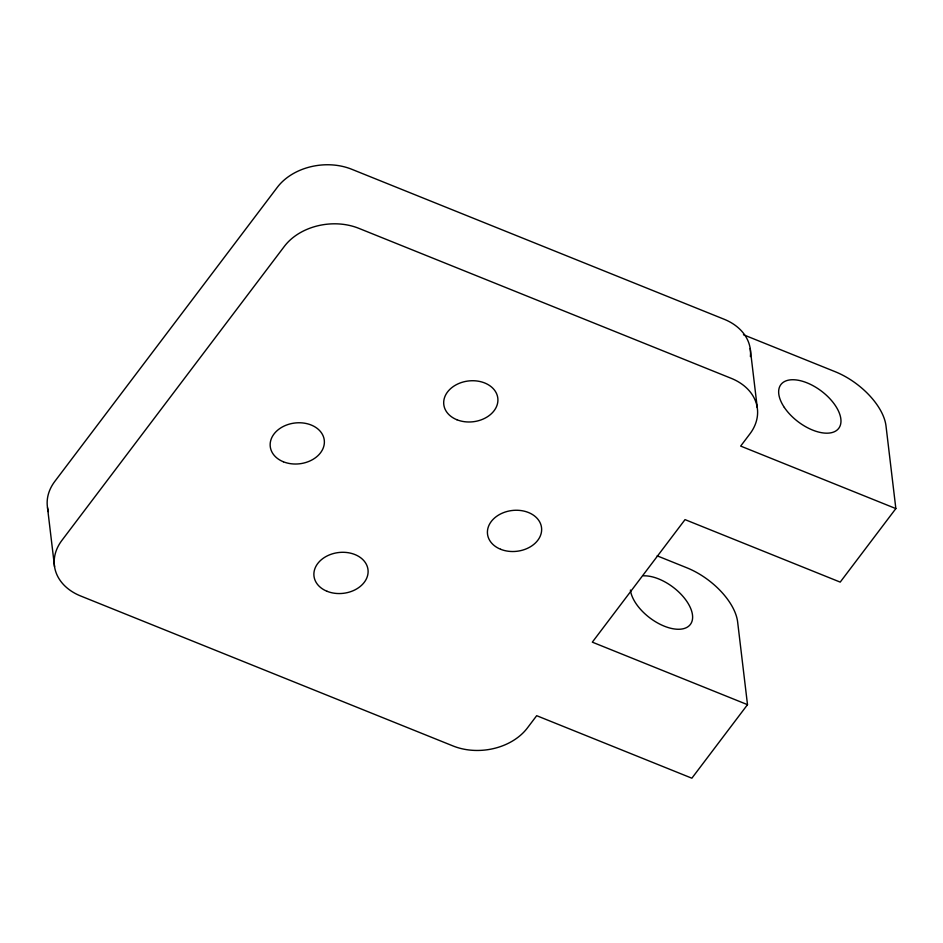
<?xml version="1.0" encoding="UTF-8"?>
<svg xmlns="http://www.w3.org/2000/svg" width="943" height="943" viewBox="0 0 943 943"><rect width="100%" height="100%" fill="white"/><g stroke="black" fill="none" stroke-linecap="round" stroke-linejoin="round"><path stroke-width="1.41" d="M747.504 704.669L691.867 778.199L536.685 715.69L527.408 727.949A54.399 41.056 -6.8 0 1 453.041 745.96L80.603 595.964A54.399 41.056 -6.8 0 1 61.861 540.445L284.385 246.335A54.399 41.056 -6.8 0 1 358.764 228.312L731.202 378.32A54.399 41.056 -6.8 0 1 749.944 433.827L740.668 446.086L895.85 508.583L840.213 582.114L685.031 519.617L592.322 642.159L747.504 704.669L737.638 621.979A54.399 28.868 37.1 0 0 686.858 567.792L657.177 555.84M743.449 334.753L835.215 371.719A54.399 28.868 37.1 0 1 885.996 425.906L895.85 508.583M750.204 348.509L757.253 407.576M47.504 507.64L54.553 566.708M750.392 356.572A54.399 41.056 -6.8 0 0 724.153 319.253L351.715 169.257A54.399 41.056 -6.8 0 0 277.348 187.268L54.824 481.39A54.399 41.056 -6.8 0 0 48.388 511.589M643.503 575.831A36.258 19.249 37.1 0 1 689.663 606.208A36.258 19.249 37.1 0 1 669.624 627.979A36.258 19.249 37.1 0 1 630.419 590.047M283.36 461.775A27.194 20.522 -6.8 0 0 324.38 442.314A27.194 20.522 -6.8 0 0 284.067 426.083A27.194 20.522 -6.8 0 0 283.36 461.775M327.091 591.308A27.194 20.522 -6.8 0 0 368.112 571.847A27.194 20.522 -6.8 0 0 327.787 555.616A27.194 20.522 -6.8 0 0 327.091 591.308M500.627 549.274A27.194 20.522 -6.8 0 0 541.647 529.813A27.194 20.522 -6.8 0 0 501.322 513.581A27.194 20.522 -6.8 0 0 500.627 549.274M456.895 419.741A27.194 20.522 -6.8 0 0 497.916 400.28A27.194 20.522 -6.8 0 0 457.603 384.049A27.194 20.522 -6.8 0 0 456.895 419.741M784.34 407.447A36.258 19.249 37.1 0 0 838.091 429.1A36.258 19.249 37.1 0 0 806.996 382.834A36.258 19.249 37.1 0 0 784.34 407.447"/></g></svg>
